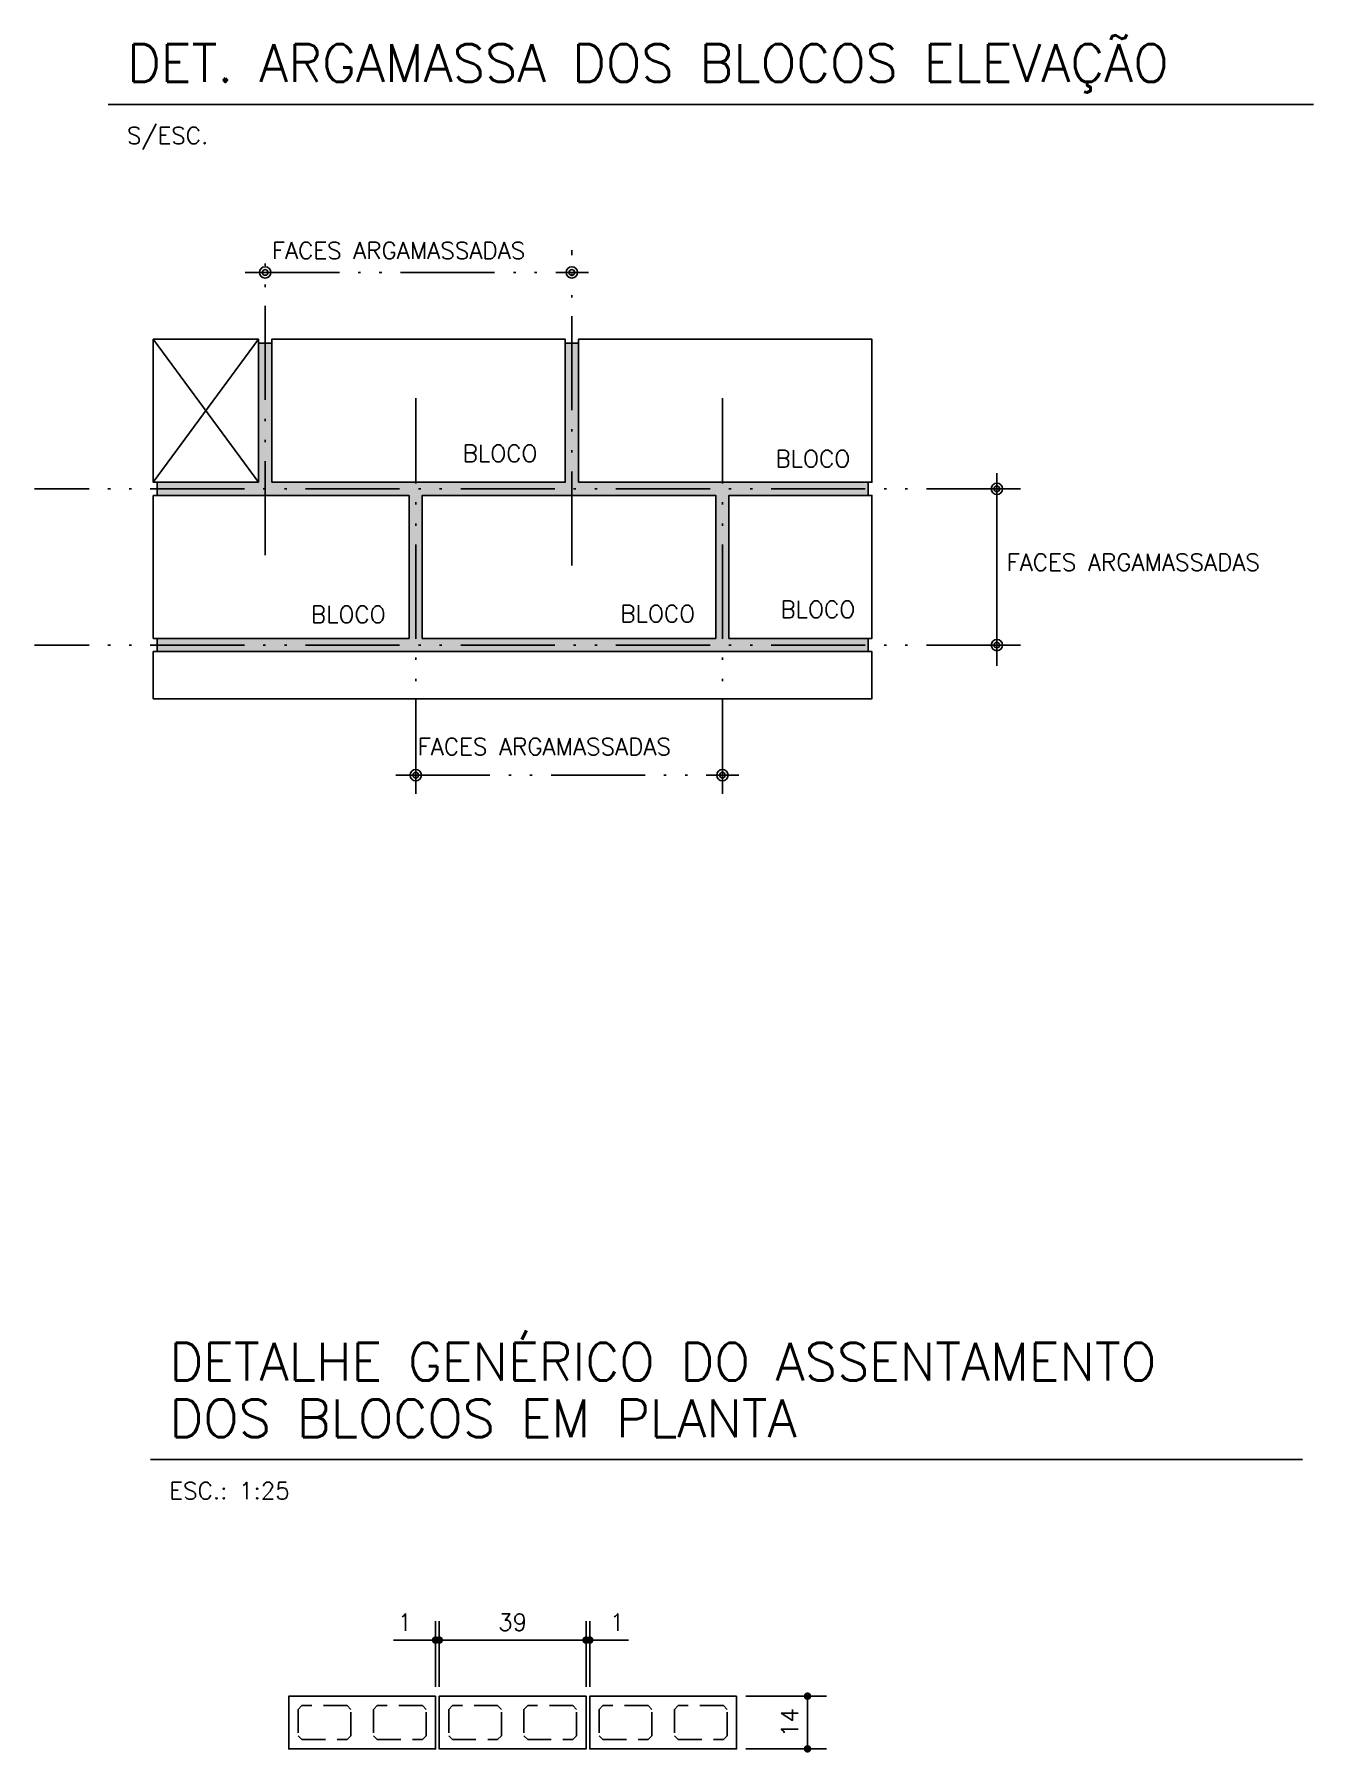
# Model space of a CAD drawing. Extents: x -14651 to 4582, y -13717 to -1290.
# Drawn here: x -13707 to -13027, y -2203 to -1290 of the extents above; entities that cross this region are included whole.
import ezdxf

# ---------------------------------------------------------------- set-up
doc = ezdxf.new("R2010")
doc.units = 0
doc.header["$LTSCALE"] = 25
doc.linetypes.add('DASHED2', pattern=[0.375, 0.25, -0.125])
doc.linetypes.add('ESTILO_TQS_0004', pattern=[3.3, 2, -0.4, 0.05, -0.4, 0.05, -0.4])
for name, color, linetype in [('BLOCOS', 2, 'Continuous'), ('COTA', 1, 'Continuous'), ('EIXOS', 1, 'ESTILO_TQS_0004'), ('H1', 251, 'Continuous'), ('Pena_1', 1, 'Continuous'), ('Pena_2', 2, 'Continuous'), ('PENA_3', 3, 'Continuous'), ('Pena_4', 4, 'Continuous'), ('TEXTO', 3, 'Continuous')]:
    doc.layers.add(name, color=color, linetype=linetype)
doc.styles.add('COTA', font='romans.shx')
doc.styles.add('Texto1', font='romans.shx', dxfattribs={"height": 9})
doc.styles.add('Texto3', font='romans.shx', dxfattribs={"height": 20})
doc.dimstyles.new('forma', dxfattribs={"dimscale": 5, "dimtxt": 1.8, "dimasz": 0.8, "dimexe": 2, "dimexo": 1, "dimgap": 1, "dimtad": 1, "dimdec": 1, "dimzin": 9, "dimtxsty": 'COTA', "dimblk1": 'DOT', "dimblk2": 'DOT', "dimsah": 1, "dimcen": 0, "dimdle": 1, "dimclrd": 256, "dimclre": 256, "dimclrt": 2, "dimadec": 0, "dimazin": 0, "dimtfac": 1, "dimtdec": 0, "dimtmove": 0, "dimatfit": 3, "dimfxl": 1, "dimtolj": 1, "dimtzin": 0, "dimarcsym": 0})

# ---------------------------------------------------------------- blocks, each defined once
blk = doc.blocks.new('P4015', base_point=(5842102.11612, -8124149.02973))
blk.add_lwpolyline([(5842082.61612, -8124156.02973), (5842121.61612, -8124156.02973), (5842121.61612, -8124142.02973), (5842082.61612, -8124142.02973), (5842082.61612, -8124156.02973)])
at = {"color": 1, "linetype": 'DASHED2'}
for points in [[(5842085.11612, -8124152.52973), (5842086.11612, -8124153.52973), (5842098.11612, -8124153.52973), (5842099.11612, -8124152.52973), (5842099.11612, -8124145.52973), (5842098.11612, -8124144.52973), (5842086.11612, -8124144.52973), (5842085.11612, -8124145.52973), (5842085.11612, -8124152.52973)], [(5842105.11612, -8124152.52973), (5842106.11612, -8124153.52973), (5842118.11612, -8124153.52973), (5842119.11612, -8124152.52973), (5842119.11612, -8124145.52973), (5842118.11612, -8124144.52973), (5842106.11612, -8124144.52973), (5842105.11612, -8124145.52973), (5842105.11612, -8124152.52973)]]:
    blk.add_lwpolyline(points, dxfattribs=at)
blk = doc.blocks.new('_Dot')
at = {"color": 0, "linetype": 'ByBlock', "lineweight": -2}
blk.add_line((-0.5, 0), (-1, 0), dxfattribs=at)
at = {"color": 0, "linetype": 'ByBlock', "const_width": 0.5}
blk.add_lwpolyline([(-0.25, 0, 1), (0.25, 0, 1)], format="xyb", close=True, dxfattribs=at)
blk = doc.blocks.new('*D41')
at = {"layer": 'COTA', "lineweight": -2, "transparency": 16777216}
for p, q in [((-13491.39, -2168.13), (-13491.39, -2133.34)), ((-13413.39, -2168.13), (-13413.39, -2133.34)), ((-13487.39, -2143.34), (-13417.39, -2143.34))]:
    blk.add_line(p, q, dxfattribs=at)
at = {"layer": 'Defpoints', "color": 0, "transparency": 16777216}
for p in [(-13413.39, -2143.34), (-13491.39, -2173.13), (-13413.39, -2173.13)]:
    blk.add_point(p, dxfattribs=at)
at = {"layer": 'COTA', "lineweight": -2, "transparency": 16777216, "xscale": 4, "yscale": 4, "zscale": 4, "rotation": 180}
blk.add_blockref('_Dot', (-13491.39, -2143.34), dxfattribs=at)
at = {"layer": 'COTA', "lineweight": -2, "transparency": 16777216, "xscale": 4, "yscale": 4, "zscale": 4}
blk.add_blockref('_Dot', (-13413.39, -2143.34), dxfattribs=at)
at = {"layer": 'COTA', "color": 2, "transparency": 16777216, "insert": (-13452.39, -2133.84), "char_height": 9, "attachment_point": 5, "style": 'COTA'}
blk.add_mtext('\\A1;39 ', dxfattribs=at)
blk = doc.blocks.new('*D42')
at = {"layer": 'COTA', "lineweight": -2, "transparency": 16777216}
for p, q in [((-13413.39, -2168.13), (-13413.39, -2133.34)), ((-13411.39, -2168.13), (-13411.39, -2133.34)), ((-13417.39, -2143.34), (-13421.39, -2143.34)), ((-13413.39, -2143.34), (-13411.39, -2143.34)), ((-13413.39, -2143.34), (-13411.39, -2143.34)), ((-13390.85, -2143.34), (-13411.39, -2143.34)), ((-13407.39, -2143.34), (-13403.39, -2143.34))]:
    blk.add_line(p, q, dxfattribs=at)
at = {"layer": 'Defpoints', "color": 0, "transparency": 16777216}
for p in [(-13411.39, -2143.34), (-13413.39, -2173.13), (-13411.39, -2173.13)]:
    blk.add_point(p, dxfattribs=at)
at = {"layer": 'COTA', "lineweight": -2, "transparency": 16777216, "xscale": 4, "yscale": 4, "zscale": 4}
blk.add_blockref('_Dot', (-13413.39, -2143.34), dxfattribs=at)
at = {"layer": 'COTA', "lineweight": -2, "transparency": 16777216, "xscale": 4, "yscale": 4, "zscale": 4, "rotation": 180}
blk.add_blockref('_Dot', (-13411.39, -2143.34), dxfattribs=at)
at = {"layer": 'COTA', "color": 2, "transparency": 16777216, "insert": (-13396.92, -2133.84), "char_height": 9, "attachment_point": 5, "style": 'COTA'}
blk.add_mtext('\\A1;1 ', dxfattribs=at)
blk = doc.blocks.new('*D43')
at = {"layer": 'COTA', "lineweight": -2, "transparency": 16777216}
for p, q in [((-13328.39, -2173.13), (-13285.67, -2173.13)), ((-13295.67, -2177.13), (-13295.67, -2197.13)), ((-13328.39, -2201.13), (-13285.67, -2201.13))]:
    blk.add_line(p, q, dxfattribs=at)
at = {"layer": 'Defpoints', "color": 0, "transparency": 16777216}
for p in [(-13333.39, -2173.13), (-13333.39, -2201.13), (-13295.67, -2201.13)]:
    blk.add_point(p, dxfattribs=at)
at = {"layer": 'COTA', "lineweight": -2, "transparency": 16777216, "xscale": 4, "yscale": 4, "zscale": 4}
for p, rotation in [((-13295.67, -2173.13), 90), ((-13295.67, -2201.13), 270)]:
    blk.add_blockref('_Dot', p, dxfattribs=dict(at, rotation=rotation))
at = {"layer": 'COTA', "color": 2, "transparency": 16777216, "insert": (-13305.17, -2187.13), "char_height": 9, "attachment_point": 5, "rotation": 90, "style": 'COTA'}
blk.add_mtext('\\A1;14 ', dxfattribs=at)
blk = doc.blocks.new('*D44')
at = {"layer": 'COTA', "lineweight": -2, "transparency": 16777216}
for p, q in [((-13493.39, -2168.13), (-13493.39, -2133.34)), ((-13491.39, -2168.13), (-13491.39, -2133.34)), ((-13515.72, -2143.34), (-13493.39, -2143.34)), ((-13497.39, -2143.34), (-13501.39, -2143.34)), ((-13493.39, -2143.34), (-13491.39, -2143.34)), ((-13493.39, -2143.34), (-13491.39, -2143.34)), ((-13487.39, -2143.34), (-13483.39, -2143.34))]:
    blk.add_line(p, q, dxfattribs=at)
at = {"layer": 'Defpoints', "color": 0, "transparency": 16777216}
for p in [(-13491.39, -2143.34), (-13493.39, -2173.13), (-13491.39, -2173.13)]:
    blk.add_point(p, dxfattribs=at)
at = {"layer": 'COTA', "lineweight": -2, "transparency": 16777216, "xscale": 4, "yscale": 4, "zscale": 4}
blk.add_blockref('_Dot', (-13493.39, -2143.34), dxfattribs=at)
at = {"layer": 'COTA', "lineweight": -2, "transparency": 16777216, "xscale": 4, "yscale": 4, "zscale": 4, "rotation": 180}
blk.add_blockref('_Dot', (-13491.39, -2143.34), dxfattribs=at)
at = {"layer": 'COTA', "color": 2, "transparency": 16777216, "insert": (-13509.65, -2133.84), "char_height": 9, "attachment_point": 5, "style": 'COTA'}
blk.add_mtext('\\A1;1 ', dxfattribs=at)

msp = doc.modelspace()

# ---------------------------------------------------------------- hatches: boundary and pattern name
at = {"layer": 'H1'}
h = msp.add_hatch(color=256, dxfattribs=at)
h.paths.add_polyline_path([(-13507.43, -1611.05), (-13641.43, -1611.05), (-13641.43, -1618.05), (-13263.43, -1618.05), (-13263.43, -1611.05), (-13337.43, -1611.05), (-13337.43, -1535.05), (-13263.43, -1535.05), (-13263.43, -1528.05), (-13417.43, -1528.05), (-13417.43, -1454.05), (-13424.43, -1454.05), (-13424.43, -1528.05), (-13580.43, -1528.05), (-13580.43, -1454.05), (-13587.43, -1454.05), (-13587.43, -1528.05), (-13641.43, -1528.05), (-13641.43, -1535.05), (-13507.43, -1535.05)])
h.paths.add_polyline_path([(-13500.43, -1535.05), (-13344.43, -1535.05), (-13344.43, -1611.05), (-13500.43, -1611.05)], flags=16)

# ---------------------------------------------------------------- linework, layer by layer
at = {"layer": 'EIXOS'}
for p, q in [((-13583.93, -1566.79), (-13583.93, -1404.66)), ((-13420.93, -1572.31), (-13420.93, -1404.66)), ((-13594.51, -1416.56), (-13412.1, -1416.56)), ((-13503.93, -1693.7), (-13503.93, -1483.31)), ((-13340.93, -1693.7), (-13340.93, -1483.31)), ((-13182.48, -1531.55), (-13706.62, -1531.55)), ((-13182.48, -1614.55), (-13706.62, -1614.55)), ((-13514.51, -1683.7), (-13332.1, -1683.7))]:
    msp.add_line(p, q, dxfattribs=at)
at = {"layer": 'Pena_1'}
for p, q in [((-13587.43, -1528.05), (-13643.43, -1452.05)), ((-13643.43, -1528.05), (-13587.43, -1452.05)), ((-13195.02, -1523.29), (-13195.02, -1625.54))]:
    msp.add_line(p, q, dxfattribs=at)
for points in [[(-13587.43, -1528.05), (-13643.43, -1528.05), (-13643.43, -1452.05), (-13587.43, -1452.05), (-13587.43, -1528.05)], [(-13580.43, -1528.05), (-13424.43, -1528.05), (-13424.43, -1452.05), (-13580.43, -1452.05), (-13580.43, -1528.05)], [(-13417.43, -1528.05), (-13261.43, -1528.05), (-13261.43, -1452.05), (-13417.43, -1452.05), (-13417.43, -1528.05)], [(-13643.43, -1535.05), (-13643.43, -1611.05), (-13507.43, -1611.05)], [(-13507.43, -1611.05), (-13507.43, -1535.05), (-13643.43, -1535.05)], [(-13500.43, -1611.05), (-13344.43, -1611.05), (-13344.43, -1535.05), (-13500.43, -1535.05), (-13500.43, -1611.05)], [(-13337.43, -1611.05), (-13261.43, -1611.05), (-13261.43, -1535.05), (-13337.43, -1535.05), (-13337.43, -1611.05)]]:
    msp.add_lwpolyline(points, dxfattribs=at)
msp.add_lwpolyline([(-13643.43, -1618.05), (-13261.43, -1618.05), (-13261.43, -1643.05), (-13643.43, -1643.05)], close=True, dxfattribs=at)
at = {"layer": 'Pena_2'}
for centre, radius in [((-13583.93, -1416.56), 3), ((-13583.93, -1416.56), 1.5), ((-13420.93, -1416.56), 3), ((-13420.93, -1416.56), 1.5), ((-13195.02, -1531.55), 3), ((-13195.02, -1531.55), 1.5), ((-13195.02, -1614.55), 3), ((-13195.02, -1614.55), 1.5), ((-13503.93, -1683.7), 3), ((-13503.93, -1683.7), 1.5), ((-13340.93, -1683.7), 3), ((-13340.93, -1683.7), 1.5)]:
    msp.add_circle(centre, radius, dxfattribs=at)
at = {"layer": 'PENA_3'}
for points in [[(-13587.43, -1528.05), (-13587.43, -1454.05), (-13580.43, -1454.05), (-13580.43, -1528.05)], [(-13424.43, -1528.05), (-13424.43, -1454.05), (-13417.43, -1454.05), (-13417.43, -1528.05)], [(-13507.43, -1535.05), (-13641.43, -1535.05), (-13641.43, -1528.05), (-13587.43, -1528.05)], [(-13580.43, -1528.05), (-13424.43, -1528.05)], [(-13417.43, -1528.05), (-13263.43, -1528.05), (-13263.43, -1535.05), (-13337.43, -1535.05)], [(-13507.43, -1611.05), (-13507.43, -1535.05)], [(-13500.43, -1535.05), (-13500.43, -1611.05)], [(-13344.43, -1535.05), (-13500.43, -1535.05)], [(-13344.43, -1611.05), (-13344.43, -1535.05)], [(-13337.43, -1535.05), (-13337.43, -1611.05)], [(-13337.43, -1611.05), (-13263.43, -1611.05), (-13263.43, -1618.05), (-13641.43, -1618.05), (-13641.43, -1611.05), (-13507.43, -1611.05)], [(-13500.43, -1611.05), (-13344.43, -1611.05)]]:
    msp.add_lwpolyline(points, dxfattribs=at)
at = {"layer": 'Pena_4'}
for p, q in [((-13667.39, -1327.27), (-13026.66, -1327.27)), ((-13644.89, -2047.43), (-13032.65, -2047.43))]:
    msp.add_line(p, q, dxfattribs=at)

# ---------------------------------------------------------------- block references
at = {"layer": 'BLOCOS', "xscale": 2, "yscale": 2, "zscale": 2, "rotation": 180}
for p in [(-13532.39, -2187.13), (-13452.39, -2187.13), (-13372.39, -2187.13)]:
    msp.add_blockref('P4015', p, dxfattribs=at)

# ---------------------------------------------------------------- texts
at = {"layer": 'TEXTO', "color": 4, "style": 'Texto3'}
for s, p in [('DET. ARGAMASSA DOS BLOCOS ELEVAÇÃO ', (-13657.39, -1315.27)), ('DETALHE GENÉRICO DO ASSENTAMENTO', (-13634.89, -2005.43)), ('DOS BLOCOS EM PLANTA', (-13634.89, -2035.43))]:
    msp.add_text(s, height=20, dxfattribs=at).set_placement(p)
at = {"layer": 'TEXTO', "color": 2, "style": 'Texto1'}
for s, p in [('S/ESC. ', (-13657.39, -1348.27)), ('FACES ARGAMASSADAS', (-13580.32, -1409.39)), ('BLOCO', (-13478.95, -1517.19)), ('BLOCO', (-13312.71, -1520.02)), ('FACES ARGAMASSADAS', (-13189.82, -1575.06)), ('BLOCO', (-13559.62, -1602.78)), ('BLOCO', (-13395.14, -1602.4)), ('BLOCO', (-13310.05, -1600.12)), ('FACES ARGAMASSADAS', (-13502.85, -1673.01)), ('ESC.: 1:25 ', (-13634.89, -2068.43))]:
    msp.add_text(s, height=9, dxfattribs=at).set_placement(p)

# ---------------------------------------------------------------- dimensions: what is measured, and where the dimension line sits
at = {"layer": 'COTA'}
for base, p1, p2, picture, middle in [((-13491.39, -2143.34), (-13493.39, -2173.13), (-13491.39, -2173.13), '*D44', (-13509.65, -2143.34)), ((-13411.39, -2143.34), (-13413.39, -2173.13), (-13411.39, -2173.13), '*D42', (-13396.92, -2142.59))]:
    dim = msp.add_linear_dim(base=base, p1=p1, p2=p2, dimstyle='forma', override={"dimscale": 5, "dimdec": 1, "dimlfac": 0.5, "dimpost": ' ', "dimtmove": 1}, dxfattribs=at)
    dim.commit()
    dim.dimension.update_dxf_attribs({"geometry": picture, "text_midpoint": middle, "dimtype": 128})
dim = msp.add_linear_dim(base=(-13413.39, -2143.34), p1=(-13491.39, -2173.13), p2=(-13413.39, -2173.13), dimstyle='forma', override={"dimscale": 5, "dimdec": 1, "dimlfac": 0.5, "dimpost": ' ', "dimtmove": 1}, dxfattribs=at)
dim.commit()
dim.dimension.update_dxf_attribs({"geometry": '*D41', "text_midpoint": (-13452.39, -2133.84)})
dim = msp.add_linear_dim(base=(-13295.67, -2201.13), p1=(-13333.39, -2173.13), p2=(-13333.39, -2201.13), angle=90, dimstyle='forma', override={"dimscale": 5, "dimdec": 1, "dimlfac": 0.5, "dimpost": ' '}, dxfattribs=at)
dim.commit()
dim.dimension.update_dxf_attribs({"geometry": '*D43', "text_midpoint": (-13305.17, -2187.13)})

doc.saveas('drawing.dxf')
